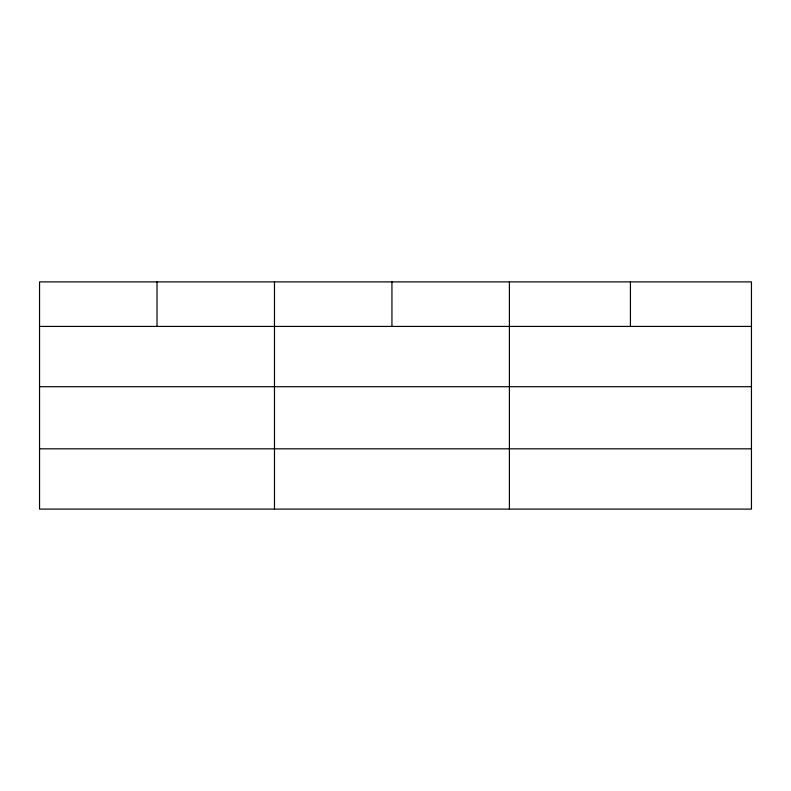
<?xml version="1.0" encoding="UTF-8"?>
<svg xmlns="http://www.w3.org/2000/svg" width="791" height="791" viewBox="0 0 791 791"><rect width="100%" height="100%" fill="white"/><g stroke="black" fill="none" stroke-linecap="round" stroke-linejoin="round"><path stroke-width="1.19" d="M751.45 386.71L751.45 281.893L39.55 281.893L39.55 509.107L751.45 509.107L751.45 386.71L39.55 386.71M39.55 326.426L751.45 326.426M39.55 448.823L751.45 448.823M630.427 281.893L630.427 326.426M509.404 281.893L509.404 509.107M391.94 281.893L391.94 326.426M274.477 281.893L274.477 509.107M157.014 281.893L157.014 326.426"/></g></svg>
